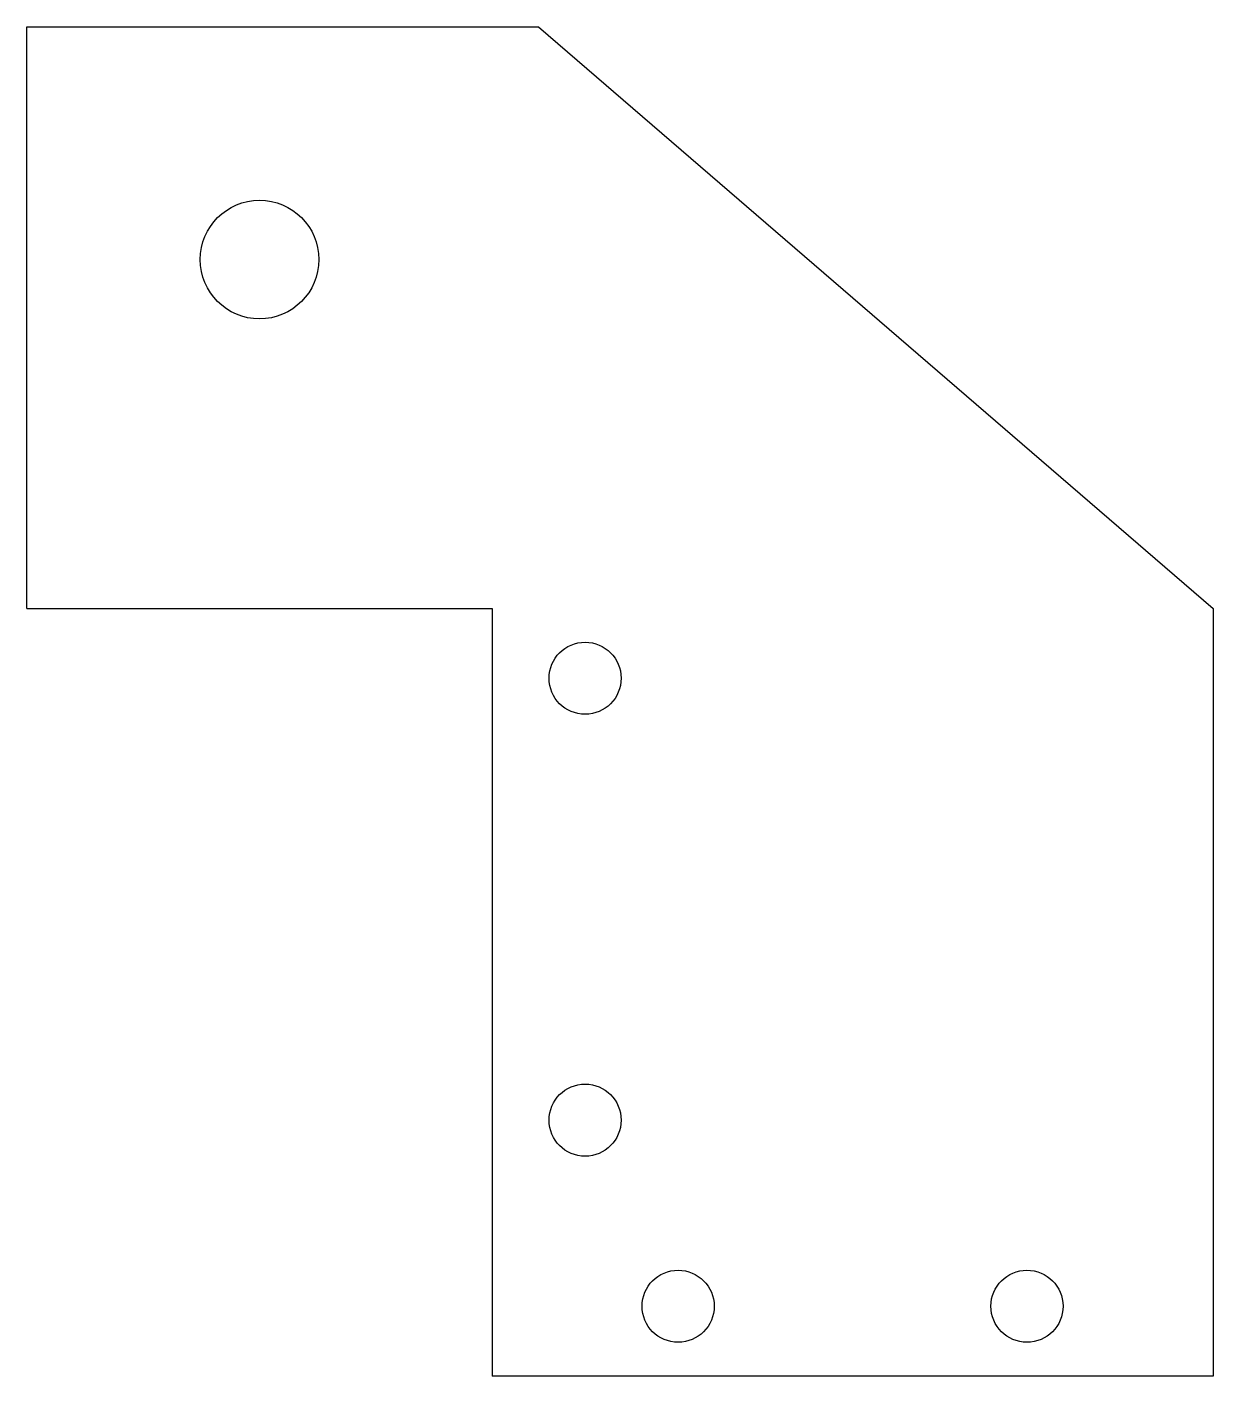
# Model space of a CAD drawing. Extents: x -243.4 to -192.4, y -236.3 to -178.3.
import ezdxf

# ---------------------------------------------------------------- set-up
doc = ezdxf.new("R2010")
doc.units = 0
doc.layers.add('MODELSKETCH_VISIBLE', color=7, linetype='CONTINUOUS')

msp = doc.modelspace()

# ---------------------------------------------------------------- linework, layer by layer
at = {"layer": 'MODELSKETCH_VISIBLE'}
for p, q in [((-243.36, -203.345), (-243.36, -178.345)), ((-243.36, -178.345), (-221.36, -178.345)), ((-221.36, -178.345), (-192.36, -203.345)), ((-243.36, -203.345), (-223.36, -203.345)), ((-223.36, -203.345), (-223.36, -236.345)), ((-192.36, -203.345), (-192.36, -236.345)), ((-192.36, -203.345), (-192.36, -236.345)), ((-192.36, -236.345), (-223.36, -236.345))]:
    msp.add_line(p, q, dxfattribs=at)
for centre, radius in [((-233.36, -188.345), 2.55), ((-219.36, -206.345), 1.55), ((-219.36, -225.345), 1.55), ((-215.36, -233.345), 1.55), ((-200.36, -233.345), 1.55)]:
    msp.add_circle(centre, radius, dxfattribs=at)

doc.saveas('drawing.dxf')
